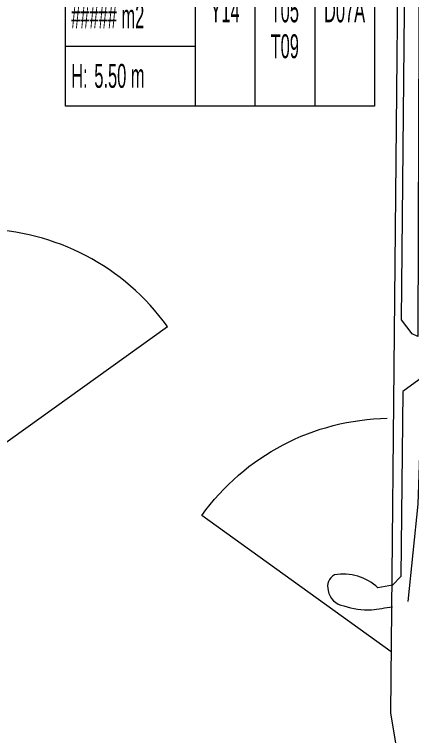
# Model space of a CAD drawing. Extents: x -1286 to 34975, y -230 to 6637.
# Drawn here: x 3959.8 to 4146.6, y 501.3 to 840.5 of the extents above; entities that cross this region are included whole.
import ezdxf
from ezdxf.enums import TextEntityAlignment as Align

# ---------------------------------------------------------------- set-up
doc = ezdxf.new("R2010")
doc.units = 0
doc.header["$LTSCALE"] = 20
doc.layers.get('0').update_dxf_attribs({"color": 9, "lineweight": 9})
doc.layers.add('04', color=9, linetype='Continuous', lineweight=9)
doc.layers.add('21_MAHAL', color=9, linetype='Continuous', lineweight=9)
doc.styles.add('Arial', font='arial.ttf', dxfattribs={"height": 2.5})
doc.styles.add('MuuM_TEXT-STANDART', font='ARIALN.TTF')

# ---------------------------------------------------------------- blocks, each defined once
blk = doc.blocks.new('p-araba-crafter-4')
for points in [[(-176.52, 87.23), (-130.69, 82.61), (-71.01, 80.77), (-77.78, 89.99), (-164.83, 90.61), (-168.92, 94.49), (-170.12, 101.43, 0.235588), (-164.1, 121.87, 0.356373), (-171.46, 124.81, 0.328834), (-178.68, 117.39, 0.098208), (-180.52, 104.44, 0.009363), (-178.98, 94.6, 0.839717)], [(-286.66, 85.3), (-228.87, 95.05), (404.45, 91.46, -0.193651), (418.34, 85.75, -0.09777), (422.09, 75.14), (422.09, -85.43, -0.334174), (404.45, -100.37), (-234.94, -98.4, -0.019253), (-284.75, -86.16, -0.261404), (-305.98, -46.17, 0.013308), (-308.9, 50.98, -0.283819), (-286.66, 85.3, -0.476839)]]:
    blk.add_lwpolyline(points, format="xyb")
blk.add_lwpolyline([(-44.01, 90.77), (391.53, 88.21), (384.21, 83.34), (-51.76, 83.11), (-50.67, 85.72), (-44.01, 90.77)])
blk = doc.blocks.new('p-crafter extra uzun')
blk.add_line((92.18, -106.96), (181.37, -171.06))
at = {"extrusion": (0, 0, -1)}
blk.add_arc((-92.18, -106.96), 109.84, 215.7081, 269.024, dxfattribs=at)
at = {"rotation": 269.7808623825683}
blk.add_blockref('p-araba-crafter-4', (-3.6, -306.78), dxfattribs=at)
blk = doc.blocks.new('p-araba-polo')
blk.add_line((1.2557, 0.8419), (1.8967, 1.7338))
at = {"extrusion": (0, 0, -1)}
blk.add_arc((-1.2557, 0.8419), 1.0984, 125.7081, 179.024, dxfattribs=at)
blk = doc.blocks.new('0_roomno2')
blk.add_lwpolyline([(19.375, -10.5), (0, -10.5), (0, 0), (19.375, 0)], close=True)
for points in [[(0, -3), (19.375, -3)], [(8.125, -3), (8.125, -10.5)], [(11.875, -3), (11.875, -10.5)], [(15.625, -3), (15.625, -10.5)], [(0, -6.75), (8.125, -6.75)]]:
    blk.add_lwpolyline(points)
at = {"style": 'MuuM_TEXT-STANDART', "width": 0.6}
blk.add_text('H:', height=1.5, dxfattribs=at).set_placement((0.35, -8.608), align=Align.MIDDLE_LEFT)
at = {"style": 'Arial'}
blk.add_attdef('ODANO', (0, 1.17), '', height=2, dxfattribs=at)
blk.add_attdef('MEKANADI', text='', height=2, dxfattribs=at).set_placement((0.35, -3), align=Align.BOTTOM_LEFT)
at = {"style": 'MuuM_TEXT-STANDART', "width": 0.6}
for tag, p in [('YER01', (10, -4.5)), ('TAVAN01', (13.75, -4.5)), ('DUVAR01', (17.5, -4.5)), ('YER02', (10, -6.75)), ('TAVAN02', (13.75, -6.75)), ('DUVAR02', (17.5, -6.75)), ('YER03', (10, -9)), ('TAVAN03', (13.75, -9)), ('DUVAR03', (17.5, -9))]:
    blk.add_attdef(tag, text='', height=1.5, dxfattribs=at).set_placement(p, align=Align.MIDDLE_CENTER)
for tag, p in [('M2', (0.35, -4.875)), ('TEMIZTAVANYUKSEKLIGI', (1.8, -8.608))]:
    blk.add_attdef(tag, text='', height=1.5, dxfattribs=at).set_placement(p, align=Align.MIDDLE_LEFT)

msp = doc.modelspace()

# ---------------------------------------------------------------- block references
at = {"layer": '04', "rotation": 180}
msp.add_blockref('p-crafter extra uzun', (4229.27, 433.78), dxfattribs=at)
at = {"layer": '04', "xscale": -100, "yscale": 100, "zscale": 100, "rotation": 270}
msp.add_blockref('p-araba-polo', (3858.34, 504.14), dxfattribs=at)
at = {"layer": '21_MAHAL'}
ref = msp.add_blockref('0_roomno2', (3983.86, 876.21), dxfattribs=dict(at, xscale=7.5, yscale=7.5, zscale=7.5))
ref.add_attrib('ODANO', 'VW-ZK-05', (3983.86, 884.99), dxfattribs={"layer": '0', "height": 15, "style": 'Arial'})
ref.add_attrib('MEKANADI', 'ARAÇ TESLİM', dxfattribs={"layer": '0', "height": 15, "style": 'Arial'}).set_placement((3986.48, 853.71), align=Align.BOTTOM_LEFT)
ref.add_attrib('M2', '##### m2', dxfattribs={"layer": '0', "height": 11.25, "style": 'MuuM_TEXT-STANDART', "width": 0.6}).set_placement((3986.48, 839.65), align=Align.MIDDLE_LEFT)
ref.add_attrib('TEMIZTAVANYUKSEKLIGI', '5.50 m', dxfattribs={"layer": '0', "height": 11.25, "style": 'MuuM_TEXT-STANDART', "width": 0.6}).set_placement((3997.36, 811.65), align=Align.MIDDLE_LEFT)
ref.add_attrib('YER01', 'Y14', dxfattribs={"layer": '0', "height": 11.25, "style": 'MuuM_TEXT-STANDART', "width": 0.6}).set_placement((4058.86, 842.46), align=Align.MIDDLE_CENTER)
ref.add_attrib('TAVAN01', 'T05', dxfattribs={"layer": '0', "height": 11.25, "style": 'MuuM_TEXT-STANDART', "width": 0.6}).set_placement((4086.98, 842.46), align=Align.MIDDLE_CENTER)
ref.add_attrib('DUVAR01', 'D07A', dxfattribs={"layer": '0', "height": 11.25, "style": 'MuuM_TEXT-STANDART', "width": 0.6}).set_placement((4115.11, 842.46), align=Align.MIDDLE_CENTER)
ref.add_attrib('TAVAN02', 'T09', dxfattribs={"layer": '0', "height": 11.25, "style": 'MuuM_TEXT-STANDART', "width": 0.6}).set_placement((4086.98, 825.59), align=Align.MIDDLE_CENTER)

doc.saveas('drawing.dxf')
